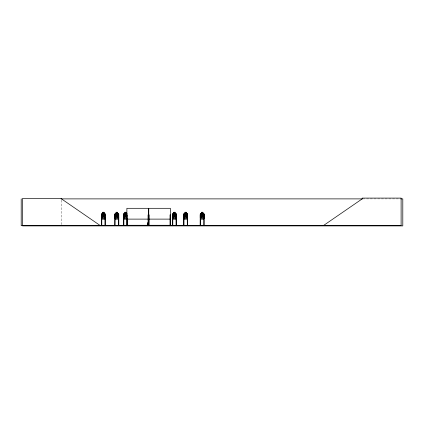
<?xml version="1.0" encoding="UTF-8"?>
<svg xmlns="http://www.w3.org/2000/svg" width="424" height="424" viewBox="0 0 424 424"><rect width="100%" height="100%" fill="white"/><g stroke="black" fill="none" stroke-linecap="round" stroke-linejoin="round"><path stroke-width="0.32" stroke-dasharray="2.12 1.59" d="M362.843 198.888L400.182 198.888M61.491 200.192L61.491 225.022"/><path stroke-width="0.64" d="M146.158 225.473L150.207 225.457M147.711 225.642L147.817 223.082M147.642 225.001L147.748 223.724M147.372 225.642L147.764 223.082L148.575 225.467M147.398 225.001L147.748 223.082L147.128 225.642L147.727 223.082M105.396 217.629L104.94 218.948L101.818 218.948L101.41 217.629L101.855 218.906L104.908 218.906M118.773 217.629L118.317 218.948L115.196 218.948L114.787 217.629L114.83 214.083L115.211 213.59L116.118 213.59L116.118 212.26L117.448 212.26L117.4 213.632L118.068 214.078L118.068 216.558L117.4 217.623L116.16 217.623L115.498 216.558L115.498 214.078L116.16 213.632L116.16 212.302L117.4 212.302M176.442 217.629L175.987 218.948L172.865 218.948L172.451 217.629M187.662 217.629L187.207 218.948L184.085 218.948L183.677 217.629M204.183 217.623L203.743 218.906L200.684 218.906M123.384 225.642L123.421 225.282L123.872 225.282M126.845 225.451L126.882 208.306L148.495 208.306L148.522 225.674L148.453 225.282M148.686 225.642L148.819 225.282M148.723 225.457L148.776 208.306L170.384 208.306L170.39 225.674M183.571 225.642L183.608 225.282L184.058 225.282L184.058 225.674M200.139 225.642L200.218 214.873L200.584 214.873L200.621 225.674M123.532 214.083L123.93 213.632L126.988 213.632M200.282 214.083L200.684 213.632L203.743 213.632M323.268 225.674L362.191 198.888L362.191 198.098L401.109 198.098L401.109 225.674L21.2 225.674L21.2 198.888M172.329 225.648L172.838 225.282L172.854 225.674M60.992 198.888L362.393 198.888M400.812 198.888L402.8 198.888L402.8 225.902L22.567 225.902L22.567 198.379L61.491 198.379L61.491 198.888L100.409 225.674M102.783 212.302L104.023 212.302L104.023 213.632L104.691 214.078L104.691 216.558L104.023 217.623L102.783 217.623L102.12 216.558L102.12 214.078L102.783 213.632L102.74 212.26L104.071 212.26L104.071 213.59L104.929 213.59L105.396 214.056L105.454 225.648M124.863 212.302L126.103 212.302L126.103 213.632L126.765 214.078L126.765 216.558L126.103 217.623L124.863 217.623L124.195 216.558L124.195 214.078L124.863 213.632L124.815 212.26L126.145 212.26L126.145 213.59L127.009 213.59M175.064 212.302L173.824 212.302L173.824 213.632L173.162 214.078L173.162 216.558L173.824 217.623L175.064 217.623L175.732 216.558L175.732 214.078L175.064 213.632L175.112 212.26L173.782 212.26L173.782 213.59L172.875 213.59L172.451 214.062L172.43 225.674M186.29 212.302L185.049 212.302L185.049 213.632L184.382 214.078L184.382 216.558L185.049 217.623L186.29 217.623L186.952 216.558L186.952 214.078L186.29 213.632L186.332 212.26L185.002 212.26L185.002 213.59L184.096 213.59L183.677 214.062L183.693 225.674M201.612 212.302L202.852 212.302L202.852 213.632L203.52 214.078L203.52 216.558L202.852 217.623L201.612 217.623L200.95 216.558L200.95 214.078L201.612 213.632L201.57 212.26L202.9 212.26L202.9 213.59L203.758 213.59L204.23 214.056L204.23 217.629L203.774 218.948L200.647 218.948L200.239 217.629L200.239 214.062L200.663 213.59L201.57 213.59M102.74 213.59L101.834 213.59L101.41 214.062L101.426 225.674M117.448 213.59L118.307 213.59L118.773 214.056L118.831 225.648M124.815 213.59L123.909 213.59L123.49 214.062L123.506 225.674M175.112 213.59L175.971 213.59L176.442 214.056L176.437 225.674M186.332 213.59L187.196 213.59L187.662 214.056L187.689 225.473M101.855 213.632L104.908 213.632M115.227 213.632L118.285 213.632M101.384 214.873L101.749 214.873L101.792 225.674M105.353 214.873L104.988 214.873L104.945 225.674M114.761 214.873L115.127 214.873L115.084 225.674M118.731 214.873L118.365 214.873L118.407 225.674M123.463 214.873L123.829 214.873L123.872 225.674M126.882 214.873L127.248 214.873L127.205 225.674M148.495 214.873L148.13 214.873L148.108 225.674M148.776 214.873L149.142 214.873L149.1 225.674M170.39 214.873L170.019 214.873L170.019 225.674L169.982 225.282M172.43 214.873L172.796 214.873L172.796 225.674M176.395 214.873L176.029 214.873L176.071 225.674M183.65 214.873L184.016 214.873L183.974 225.674M187.62 214.873L187.254 214.873L187.297 225.674M204.183 214.873L203.817 214.873L203.774 225.674M115.227 218.906L118.285 218.906M123.93 218.906L126.988 218.906M175.955 218.906L172.897 218.906L172.494 217.623L172.494 214.083L172.897 213.632L175.955 213.632L176.395 214.078M184.117 218.906L187.175 218.906M127.02 218.948L123.898 218.948L123.49 217.629M126.882 219.113L148.495 219.113M148.776 219.113L170.384 219.113M101.792 225.282L101.341 225.282L101.341 225.674M104.945 225.282L105.396 225.282M114.719 225.282L115.169 225.282L115.169 225.674M118.773 225.282L118.323 225.282L118.323 225.674M126.84 225.282L170.432 225.282M176.437 225.282L175.987 225.282L175.987 225.674M187.662 225.282L187.212 225.282L187.212 225.674M200.176 225.282L200.621 225.282M203.774 225.282L204.225 225.282L204.262 225.642M101.792 225.393L104.945 225.393M115.169 225.393L118.323 225.393M175.987 225.393L170.162 225.674M184.058 225.393L187.212 225.393M200.621 225.393L203.774 225.393M187.62 214.078L187.175 213.632L184.117 213.632L183.719 214.083L183.719 217.623M148.23 224.36L148.511 225.642M147.923 223.082L148.389 225.642M147.875 223.082L148.082 225.642L148.071 225.282M204.183 214.078L204.183 225.674M203.859 225.282L203.859 225.674M200.541 225.282L200.541 225.674M200.255 225.282L200.255 225.674M187.578 225.282L187.578 225.674M176.352 225.282L176.352 225.674M170.342 225.282L170.284 225.674M169.499 225.34L169.499 225.674M149.184 225.282L149.184 225.674M148.294 225.282L148.294 225.674L148.252 214.873M128.514 225.674L123.707 225.674M127.794 225.34L127.794 225.674M127.476 225.282L127.444 225.674M127.433 218.683L127.354 225.674M127.29 225.282L127.29 225.674M127.11 225.282L127.11 225.674M127.068 218.683L127.073 225.674M126.924 225.282L126.924 225.674M123.787 225.282L123.787 225.674M114.803 225.282L114.803 225.674M114.787 214.062L114.719 225.674M105.311 225.282L105.311 225.674M105.03 225.282L105.03 225.674M101.707 225.282L101.707 225.674M104.569 217.125L104.14 217.168L103.408 215.885C102.905 217.894 101.267 217.496 103.127 215.593C101.368 214.067 102.937 213.272 103.387 215.291C103.891 213.378 105.475 213.781 103.673 215.599L104.569 217.125M117.946 217.125L117.49 217.13L116.785 215.885C116.282 217.894 114.644 217.496 116.505 215.593C114.74 214.067 116.314 213.272 116.764 215.291C117.268 213.378 118.853 213.781 117.05 215.599L117.946 217.125M126.644 217.125L126.22 217.168L125.488 215.885C124.91 217.91 123.389 217.475 125.202 215.593C123.442 214.067 125.011 213.272 125.467 215.291C125.965 213.378 127.555 213.781 125.753 215.599L126.644 217.125M175.61 217.125L175.181 217.168L174.45 215.885C173.877 217.91 172.351 217.475 174.169 215.593C172.409 214.067 173.978 213.272 174.428 215.291C174.932 213.378 176.522 213.781 174.72 215.599L175.61 217.125M186.83 217.125L186.38 217.13L185.675 215.885C185.171 217.894 183.534 217.496 185.389 215.593C183.629 214.067 185.198 213.272 185.654 215.291C186.152 213.378 187.742 213.781 185.94 215.599L186.83 217.125M203.398 217.125L202.942 217.13L202.237 215.885C201.734 217.894 200.096 217.496 201.957 215.593C200.197 214.067 201.766 213.272 202.216 215.291C202.72 213.378 204.31 213.781 202.502 215.599L203.398 217.125M103.8 212.525L103.005 212.525L103.005 212.97L103.8 212.97L103.8 212.525M117.178 212.525L116.383 212.525L116.383 212.97L117.178 212.97L117.178 212.525M125.88 212.525L125.085 212.525L125.085 212.97L125.88 212.97L125.88 212.525M174.847 212.525L174.047 212.525L174.047 212.97L174.847 212.97L174.847 212.525M186.067 212.525L185.272 212.525L185.272 212.97L186.067 212.97L186.067 212.525M202.635 212.525L201.835 212.525L201.835 212.97L202.635 212.97L202.635 212.525M104.023 214.078L102.783 214.078L102.783 216.558L104.023 216.558L104.023 214.078M117.4 214.078L116.16 214.078L116.16 216.558L117.4 216.558L117.4 214.078M126.103 214.078L124.863 214.078L124.863 216.558L126.103 216.558L126.103 214.078M175.064 214.078L173.824 214.078L173.824 216.558L175.064 216.558L175.064 214.078M186.29 214.078L185.049 214.078L185.049 216.558L186.29 216.558L186.29 214.078M202.852 214.078L201.612 214.078L201.612 216.558L202.852 216.558L202.852 214.078"/></g></svg>
